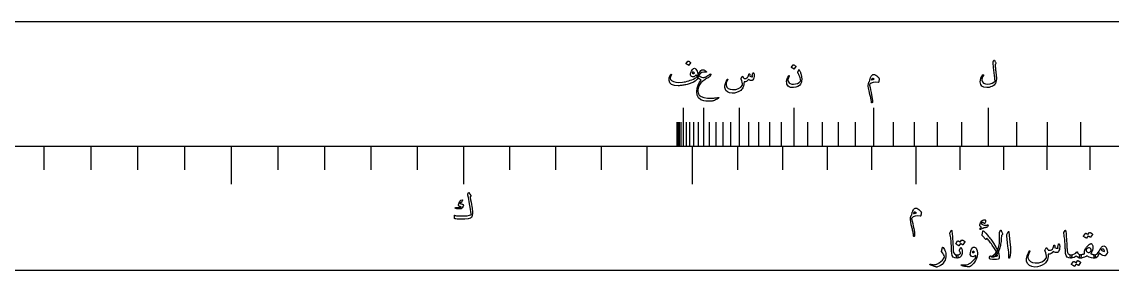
# Model space of a CAD drawing. Header units: millimetres. Extents: x -230 to 230, y -13 to 13.
# Drawn here: x 2.6 to 117, y -13 to 13 of the extents above; entities that cross this region are included whole.
import ezdxf

# ---------------------------------------------------------------- set-up
doc = ezdxf.new("R2010")
doc.units = ezdxf.units.MM
for name, color, linetype in [('CUT_OUTER', 1, 'Continuous'), ('ENGRAVE', 7, 'Continuous'), ('TEXT', 5, 'Continuous')]:
    doc.layers.add(name, color=color, linetype=linetype)

msp = doc.modelspace()

# ---------------------------------------------------------------- linework, layer by layer
at = {"layer": 'CUT_OUTER'}
msp.add_lwpolyline([(-230, -13), (230, -13), (230, 13), (-230, 13)], close=True, dxfattribs=at)
at = {"layer": 'ENGRAVE'}
for points in [[(72.0461, 0), (72.0461, 4)], [(74.1682, 0), (74.1682, 4)], [(77.9155, 0), (77.9155, 4)], [(83.6517, 0), (83.6517, 4)], [(92.0017, 0), (92.0017, 4)], [(104.0315, 0), (104.0315, 4)], [(71.3859, 0), (71.3859, 2.5)], [(71.4679, 0), (71.4679, 2.5)], [(71.605, 0), (71.605, 2.5)], [(71.7975, 0), (71.7975, 2.5)], [(72.3517, 0), (72.3517, 2.5)], [(72.7153, 0), (72.7153, 2.5)], [(73.1382, 0), (73.1382, 2.5)], [(73.6219, 0), (73.6219, 2.5)], [(74.7788, 0), (74.7788, 2.5)], [(75.4562, 0), (75.4562, 2.5)], [(76.2029, 0), (76.2029, 2.5)], [(77.0216, 0), (77.0216, 2.5)], [(78.8882, 0), (78.8882, 2.5)], [(79.9435, 0), (79.9435, 2.5)], [(81.0859, 0), (81.0859, 2.5)], [(82.3202, 0), (82.3202, 2.5)], [(85.0864, 0), (85.0864, 2.5)], [(86.631, 0), (86.631, 2.5)], [(88.2928, 0), (88.2928, 2.5)], [(90.08, 0), (90.08, 2.5)], [(94.0682, 0), (94.0682, 2.5)], [(96.2908, 0), (96.2908, 2.5)], [(98.6824, 0), (98.6824, 2.5)], [(101.2572, 0), (101.2572, 2.5)], [(107.0235, 0), (107.0235, 2.5)], [(110.2538, 0), (110.2538, 2.5)], [(113.746, 0), (113.746, 2.5)], [(-215, 0), (215, 0)], [(4.9202, 0), (4.9202, -2.5)], [(9.8389, 0), (9.8389, -2.5)], [(14.7546, 0), (14.7546, -2.5)], [(19.6658, 0), (19.6658, -2.5)], [(24.571, 0), (24.571, -4)], [(29.4687, 0), (29.4687, -2.5)], [(34.3574, 0), (34.3574, -2.5)], [(39.2357, 0), (39.2357, -2.5)], [(44.1021, 0), (44.1021, -2.5)], [(48.955, 0), (48.955, -4)], [(53.7929, 0), (53.7929, -2.5)], [(58.6145, 0), (58.6145, -2.5)], [(63.4183, 0), (63.4183, -2.5)], [(68.2027, 0), (68.2027, -2.5)], [(72.9664, 0), (72.9664, -4)], [(77.7078, 0), (77.7078, -2.5)], [(82.4255, 0), (82.4255, -2.5)], [(87.1182, 0), (87.1182, -2.5)], [(91.7843, 0), (91.7843, -2.5)], [(96.4224, 0), (96.4224, -4)], [(101.0312, 0), (101.0312, -2.5)], [(105.6092, 0), (105.6092, -2.5)], [(110.1551, 0), (110.1551, -2.5)], [(114.6673, 0), (114.6673, -2.5)]]:
    msp.add_lwpolyline(points, dxfattribs=at)
at = {"layer": 'TEXT'}
for points in [[(73.1266, 8.1284), (73.1973, 8.1335), (73.2676, 8.1062), (73.3375, 8.0466), (73.4069, 7.9545), (73.4688, 7.8348), (73.516, 7.6919), (73.5486, 7.526), (73.5666, 7.3371), (73.5686, 7.2686), (73.5639, 7.2049), (73.5526, 7.1461), (73.5346, 7.0923), (73.4712, 6.9847), (73.3767, 6.882), (73.2512, 6.7842), (73.0946, 6.6913), (73.0063, 6.6482), (72.915, 6.6075), (72.8209, 6.5692), (72.7238, 6.5334), (72.6237, 6.5), (72.5202, 6.4691), (72.4135, 6.4406), (72.3034, 6.4145), (72.1928, 6.3911), (72.0847, 6.3706), (71.979, 6.353), (71.8758, 6.3382), (71.7748, 6.3266), (71.6757, 6.3183), (71.5787, 6.3133), (71.4837, 6.3116), (71.0874, 6.3438), (70.7962, 6.4473), (70.6101, 6.6223), (70.5292, 6.8687), (70.5267, 6.9259), (70.53, 6.9911), (70.5391, 7.0643), (70.554, 7.1455), (70.5782, 7.2346), (70.6117, 7.3211), (70.6545, 7.405), (70.7066, 7.4861), (70.7143, 7.4954), (70.7234, 7.5021), (70.7339, 7.5061), (70.7456, 7.5074), (70.7569, 7.5059), (70.766, 7.5012), (70.7729, 7.4934), (70.7775, 7.4826), (70.7798, 7.4706), (70.7793, 7.4595), (70.7762, 7.4493), (70.7705, 7.44), (70.6746, 7.2515), (70.6427, 7.0905), (70.6746, 6.957), (70.7705, 6.851), (70.9818, 6.7405), (71.2468, 6.6753), (71.5655, 6.6554), (71.9379, 6.6806), (72.1012, 6.7042), (72.2648, 6.7356), (72.4285, 6.7751), (72.5925, 6.8226), (72.7566, 6.878), (72.9203, 6.9415), (73.0839, 7.0129), (73.2472, 7.0923), (73.3342, 7.1422), (73.3998, 7.196), (73.4442, 7.2539), (73.4672, 7.3158), (73.4548, 7.3584), (73.4353, 7.3974), (73.4087, 7.4329), (73.375, 7.4648), (73.371, 7.4664), (73.3661, 7.464), (73.3603, 7.4575), (73.3537, 7.4471), (73.3027, 7.365), (73.2455, 7.3034), (73.182, 7.2621), (73.1124, 7.2413), (72.9851, 7.2395), (72.8871, 7.2768), (72.8183, 7.3531), (72.7788, 7.4684), (72.7795, 7.5702), (72.8134, 7.6946), (72.8806, 7.8416), (72.9811, 8.0113), (73.0128, 8.0532), (73.0476, 8.0867), (73.0856, 8.1118), (73.1266, 8.1284)], [(72.4985, 8.8877), (72.503, 8.8922), (72.5092, 8.8948), (72.5171, 8.8957), (72.5269, 8.8948), (72.5959, 8.8669), (72.6609, 8.8327), (72.7218, 8.7924), (72.7788, 8.7458), (72.7844, 8.7387), (72.7868, 8.7316), (72.7862, 8.7245), (72.7824, 8.7174), (72.6156, 8.4477), (72.6094, 8.4413), (72.6014, 8.4398), (72.5917, 8.4431), (72.5801, 8.4513), (72.5701, 8.4584), (72.5544, 8.469), (72.5329, 8.4832), (72.5056, 8.501), (72.4721, 8.5223), (72.432, 8.5471), (72.3852, 8.5755), (72.3317, 8.6074), (72.3246, 8.6127), (72.3211, 8.6181), (72.3211, 8.6234), (72.3246, 8.6287)], [(83.5346, 8.5045), (83.539, 8.509), (83.5452, 8.5116), (83.5532, 8.5125), (83.563, 8.5116), (83.6319, 8.4837), (83.6969, 8.4495), (83.7579, 8.4092), (83.8149, 8.3626), (83.8204, 8.3555), (83.8229, 8.3484), (83.8222, 8.3413), (83.8184, 8.3342), (83.6517, 8.0645), (83.6455, 8.0581), (83.6375, 8.0565), (83.6277, 8.0599), (83.6162, 8.0681), (83.6062, 8.0752), (83.5905, 8.0858), (83.569, 8.1), (83.5417, 8.1177), (83.5082, 8.139), (83.468, 8.1639), (83.4213, 8.1923), (83.3678, 8.2242), (83.3607, 8.2295), (83.3572, 8.2348), (83.3572, 8.2402), (83.3607, 8.2455)], [(104.6046, 8.98), (104.6108, 8.9909), (104.6188, 8.9986), (104.6285, 9.0033), (104.6401, 9.0048), (104.6516, 9.0028), (104.6614, 8.9969), (104.6693, 8.9869), (104.6756, 8.9729), (104.7086, 8.8915), (104.7439, 8.8212), (104.7813, 8.762), (104.821, 8.7139), (104.8328, 8.6966), (104.8361, 8.6766), (104.831, 8.654), (104.8175, 8.6287), (104.8088, 8.6165), (104.8006, 8.6048), (104.7929, 8.5934), (104.7856, 8.5826), (104.7787, 8.5724), (104.7722, 8.5631), (104.7663, 8.5546), (104.7607, 8.5471), (104.7514, 8.5333), (104.7447, 8.5169), (104.7408, 8.4979), (104.7394, 8.4761), (104.7436, 8.4148), (104.7492, 8.3479), (104.7561, 8.2755), (104.7643, 8.1976), (104.7736, 8.1141), (104.7838, 8.025), (104.7949, 7.9305), (104.8068, 7.8303), (104.8203, 7.7304), (104.8321, 7.6365), (104.8424, 7.5486), (104.8512, 7.4666), (104.8586, 7.3904), (104.8649, 7.3198), (104.8702, 7.2547), (104.8743, 7.1952), (104.8789, 7.0189), (104.8645, 6.8519), (104.831, 6.6942), (104.7785, 6.5458), (104.7272, 6.4586), (104.6481, 6.3781), (104.5409, 6.3043), (104.4059, 6.2371), (104.2595, 6.1814), (104.122, 6.1422), (103.9934, 6.1193), (103.8736, 6.1129), (103.5738, 6.1542), (103.3591, 6.2673), (103.2296, 6.4522), (103.1852, 6.709), (103.2008, 6.9004), (103.2509, 7.0878), (103.3356, 7.2712), (103.4549, 7.4506), (103.464, 7.4611), (103.4735, 7.4675), (103.4835, 7.4699), (103.4939, 7.4684), (103.505, 7.4642), (103.5135, 7.4586), (103.5192, 7.4518), (103.5223, 7.4435), (103.5245, 7.4314), (103.5241, 7.4196), (103.521, 7.4083), (103.5152, 7.3974), (103.4338, 7.2389), (103.3777, 7.1038), (103.3469, 6.9922), (103.3414, 6.9042), (103.4006, 6.7146), (103.5285, 6.5822), (103.7253, 6.507), (103.9907, 6.489), (104.23, 6.515), (104.4334, 6.5751), (104.6008, 6.6693), (104.7323, 6.7977), (104.7296, 6.8597), (104.7248, 6.9321), (104.718, 7.015), (104.7093, 7.1082), (104.6983, 7.2121), (104.6849, 7.3269), (104.669, 7.4525), (104.6507, 7.589), (104.6334, 7.7299), (104.617, 7.8685), (104.6015, 8.0049), (104.5868, 8.139), (104.5733, 8.271), (104.5611, 8.4007), (104.5503, 8.5282), (104.5407, 8.6535), (104.5265, 8.7742), (104.5272, 8.7879), (104.5292, 8.8008), (104.5325, 8.8128), (104.5372, 8.8239)], [(73.1656, 7.6281), (73.1787, 7.644), (73.1825, 7.66), (73.1769, 7.676), (73.1621, 7.6919), (73.1017, 7.7305), (73.0485, 7.7398), (73.0024, 7.7199), (72.9634, 7.6706), (72.9583, 7.6556), (72.9571, 7.6423), (72.96, 7.6307), (72.9669, 7.621), (73.0166, 7.5895), (73.0663, 7.5802), (73.1159, 7.593), (73.1656, 7.6281)], [(73.9801, 7.9687), (74.0358, 7.9838), (74.0963, 7.9829), (74.1617, 7.966), (74.232, 7.9332), (74.2678, 7.9118), (74.3008, 7.8902), (74.3308, 7.8684), (74.358, 7.8463), (74.3823, 7.8242), (74.4037, 7.8024), (74.4222, 7.7808), (74.4378, 7.7594), (74.4483, 7.7385), (74.444, 7.7256), (74.4252, 7.7208), (74.3917, 7.7239), (74.1795, 7.7381), (73.9828, 7.6919), (73.8016, 7.5855), (73.6359, 7.4187), (73.6312, 7.4078), (73.6315, 7.3965), (73.6366, 7.3848), (73.6465, 7.3726), (73.7761, 7.2754), (73.9162, 7.2111), (74.067, 7.1796), (74.2285, 7.181), (74.2575, 7.1867), (74.295, 7.2005), (74.3409, 7.2222), (74.3953, 7.2519), (74.4942, 7.3123), (74.5815, 7.3655), (74.6574, 7.4116), (74.7217, 7.4506), (74.7745, 7.4826), (74.8157, 7.5074), (74.8455, 7.5252), (74.8636, 7.5358), (74.8896, 7.544), (74.9036, 7.5367), (74.9056, 7.5139), (74.8956, 7.4755), (74.8572, 7.3748), (74.8237, 7.2998), (74.7951, 7.2506), (74.7714, 7.2271), (74.6983, 7.1924), (74.621, 7.1521), (74.5395, 7.1063), (74.4538, 7.055), (74.3639, 6.9981), (74.2697, 6.9357), (74.1714, 6.8677), (74.0688, 6.7942), (73.863, 6.6117), (73.7069, 6.3977), (73.6004, 6.1522), (73.5436, 5.8752), (73.541, 5.7244), (73.5649, 5.5842), (73.6155, 5.4547), (73.6927, 5.3358), (73.8854, 5.1766), (74.169, 5.0679), (74.5436, 5.0098), (75.0091, 5.0023), (75.0811, 5.0067), (75.1586, 5.0129), (75.2417, 5.0209), (75.3303, 5.0306), (75.4242, 5.0424), (75.5232, 5.0564), (75.6273, 5.0726), (75.7365, 5.091), (75.7554, 5.093), (75.7694, 5.0919), (75.7785, 5.0876), (75.7827, 5.0803), (75.7652, 5.0444), (75.6948, 4.9898), (75.5718, 4.9167), (75.3959, 4.8248), (75.289, 4.7745), (75.1954, 4.737), (75.1151, 4.7124), (75.0482, 4.7006), (74.7989, 4.682), (74.5727, 4.6794), (74.3695, 4.6927), (74.1894, 4.7219), (73.8497, 4.8486), (73.6111, 5.051), (73.4736, 5.3294), (73.4372, 5.6835), (73.4776, 6.0555), (73.5703, 6.3835), (73.7153, 6.6676), (73.9127, 6.9077), (73.7845, 6.965), (73.6803, 7.0231), (73.6, 7.0821), (73.5436, 7.1419), (73.5283, 7.1661), (73.5179, 7.1925), (73.5124, 7.2211), (73.5117, 7.2519), (73.5239, 7.3349), (73.5428, 7.4134), (73.5683, 7.4875), (73.6004, 7.5571), (73.6854, 7.6973), (73.7769, 7.8126), (73.8752, 7.9031), (73.9801, 7.9687)], [(79.3242, 7.6281), (79.3304, 7.6436), (79.3384, 7.6547), (79.3482, 7.6613), (79.3597, 7.6635), (79.3745, 7.6618), (79.3872, 7.6565), (79.3976, 7.6476), (79.4058, 7.6352), (79.426, 7.5908), (79.4404, 7.5358), (79.4491, 7.4702), (79.4519, 7.3939), (79.4442, 7.2692), (79.4209, 7.1508), (79.3821, 7.0386), (79.3277, 6.9326), (79.3091, 6.9071), (79.2887, 6.8873), (79.2665, 6.8734), (79.2426, 6.8652), (79.1559, 6.8596), (79.0625, 6.8749), (78.9625, 6.9111), (78.8558, 6.9681), (78.766, 6.845), (78.6598, 6.7631), (78.5371, 6.7226), (78.3981, 6.7232), (78.3935, 6.6484), (78.387, 6.5764), (78.3784, 6.5073), (78.3679, 6.4411), (78.3554, 6.3774), (78.3409, 6.3156), (78.3243, 6.2558), (78.3058, 6.1981), (78.2628, 6.0938), (78.2047, 5.9976), (78.1315, 5.9093), (78.0432, 5.829), (77.8368, 5.6915), (77.6183, 5.5948), (77.3879, 5.539), (77.1455, 5.5239), (76.8725, 5.5609), (76.6567, 5.6578), (76.4981, 5.8146), (76.3968, 6.0313), (76.383, 6.1094), (76.3808, 6.2016), (76.3901, 6.3081), (76.411, 6.4287), (76.4445, 6.5609), (76.4917, 6.6984), (76.5527, 6.8412), (76.6274, 6.9894), (76.6334, 6.9987), (76.6407, 7.0053), (76.6494, 7.0093), (76.6594, 7.0106), (76.6693, 7.0098), (76.678, 7.0071), (76.6853, 7.0027), (76.6913, 6.9965), (76.6953, 6.9874), (76.6966, 6.9778), (76.6953, 6.9678), (76.6913, 6.9574), (76.5964, 6.7603), (76.5352, 6.5981), (76.5077, 6.4711), (76.5139, 6.379), (76.6035, 6.1761), (76.7445, 6.0286), (76.937, 5.9366), (77.181, 5.9), (77.5221, 5.9217), (77.8108, 6.0082), (78.0472, 6.1595), (78.2313, 6.3755), (78.2306, 6.5179), (78.2073, 6.6682), (78.1614, 6.8266), (78.0929, 6.9929), (78.0843, 7.0098), (78.0796, 7.0248), (78.0789, 7.0381), (78.0823, 7.0497), (78.1013, 7.0893), (78.1195, 7.1264), (78.1368, 7.1611), (78.1532, 7.1934), (78.1688, 7.2228), (78.1834, 7.2488), (78.1971, 7.2716), (78.21, 7.291), (78.2173, 7.2992), (78.2251, 7.3025), (78.2333, 7.3009), (78.2419, 7.2945), (78.2464, 7.2896), (78.2526, 7.2821), (78.2606, 7.2719), (78.2703, 7.259), (78.2814, 7.2435), (78.2934, 7.2253), (78.3063, 7.2045), (78.32, 7.181), (78.348, 7.1357), (78.3715, 7.1029), (78.3905, 7.0825), (78.4052, 7.0745), (78.4974, 7.0668), (78.5897, 7.0825), (78.6819, 7.1218), (78.7742, 7.1845), (78.8077, 7.2262), (78.8407, 7.2945), (78.8733, 7.3894), (78.9055, 7.511), (78.9086, 7.5225), (78.9144, 7.5323), (78.9228, 7.5402), (78.9339, 7.5465), (78.9443, 7.5504), (78.9543, 7.5518), (78.9638, 7.5504), (78.9729, 7.5465), (78.9864, 7.5243), (78.9915, 7.4826), (78.9882, 7.4214), (78.9765, 7.3406), (79.0481, 7.2967), (79.1246, 7.2679), (79.206, 7.2542), (79.2923, 7.2555), (79.2912, 7.2814), (79.2878, 7.3025), (79.2823, 7.3187), (79.2745, 7.33), (79.2657, 7.3406), (79.2603, 7.3513), (79.2586, 7.3619), (79.2603, 7.3726)], [(84.191, 7.9723), (84.2207, 7.9124), (84.2496, 7.8498), (84.2775, 7.7846), (84.3046, 7.7168), (84.3303, 7.6458), (84.3543, 7.5713), (84.3764, 7.4932), (84.3968, 7.4116), (84.4144, 7.3303), (84.4279, 7.2497), (84.4374, 7.1698), (84.443, 7.0905), (84.4445, 7.0116), (84.4421, 6.933), (84.4356, 6.8546), (84.4252, 6.7765), (84.4079, 6.6944), (84.3844, 6.6185), (84.3547, 6.5489), (84.3188, 6.4855), (84.1966, 6.3411), (84.0358, 6.2309), (83.8364, 6.1548), (83.5984, 6.1129), (83.4264, 6.1087), (83.2755, 6.1315), (83.146, 6.1814), (83.0378, 6.2584), (82.9564, 6.3573), (82.9003, 6.4731), (82.8695, 6.6057), (82.8639, 6.7552), (82.8841, 6.9135), (82.9269, 7.0656), (82.9923, 7.2116), (83.0804, 7.3513), (83.0944, 7.3673), (83.1079, 7.3761), (83.121, 7.3779), (83.1336, 7.3726), (83.1454, 7.3615), (83.1487, 7.346), (83.1436, 7.326), (83.1301, 7.3016), (83.0422, 7.1257), (82.9988, 6.9672), (82.9997, 6.8259), (83.0449, 6.7019), (83.1276, 6.6026), (83.2445, 6.5316), (83.3955, 6.489), (83.5807, 6.4748), (83.8045, 6.4968), (84.0039, 6.5556), (84.1788, 6.6511), (84.3294, 6.7835), (84.3325, 6.7882), (84.3347, 6.7951), (84.3361, 6.8042), (84.3365, 6.8155), (84.3314, 6.9044), (84.3126, 7.008), (84.28, 7.1262), (84.2336, 7.259), (84.2074, 7.3259), (84.1822, 7.3881), (84.1578, 7.4457), (84.1343, 7.4985), (84.1114, 7.5466), (84.089, 7.5895), (84.0671, 7.6273), (84.0455, 7.66), (84.0353, 7.6771), (84.0296, 7.6928), (84.0282, 7.7072), (84.0314, 7.7203), (84.1378, 7.9829), (84.1478, 7.9982), (84.16, 8.0015), (84.1744, 7.9929), (84.191, 7.9723)], [(91.5688, 6.7871), (91.5785, 6.8438), (91.5897, 6.9002), (91.6024, 6.9564), (91.6167, 7.0124), (91.633, 7.0678), (91.6518, 7.122), (91.6729, 7.1751), (91.6966, 7.2271), (91.7489, 7.3214), (91.803, 7.3948), (91.8589, 7.4473), (91.9166, 7.479), (92.0044, 7.4943), (92.1011, 7.4764), (92.2066, 7.4251), (92.3211, 7.3406), (92.3526, 7.3136), (92.3832, 7.2856), (92.4129, 7.2568), (92.4417, 7.2271), (92.4699, 7.1965), (92.4976, 7.165), (92.5249, 7.1326), (92.5517, 7.0994), (92.5655, 7.0801), (92.5748, 7.0612), (92.5797, 7.0428), (92.5801, 7.0248), (92.5681, 6.9524), (92.557, 6.8878), (92.5468, 6.8309), (92.5375, 6.7818), (92.5293, 6.7411), (92.5224, 6.7095), (92.5169, 6.687), (92.5127, 6.6735), (92.5023, 6.6571), (92.4887, 6.6469), (92.4721, 6.6429), (92.4524, 6.6452), (92.1776, 6.6837), (91.9387, 6.6611), (91.7358, 6.5773), (91.5688, 6.4323), (91.5571, 6.4145), (91.5502, 6.3968), (91.5482, 6.379), (91.5511, 6.3613), (91.6136, 6.1222), (91.6735, 5.8734), (91.7307, 5.6148), (91.7853, 5.3465), (91.8469, 4.9854), (91.8722, 4.7255), (91.8611, 4.5667), (91.8137, 4.509), (91.7944, 4.5135), (91.7791, 4.5303), (91.7677, 4.5596), (91.7604, 4.6013), (91.7518, 4.6882), (91.74, 4.7787), (91.7252, 4.8727), (91.7072, 4.9703), (91.6866, 5.0712), (91.6637, 5.1752), (91.6387, 5.2824), (91.6114, 5.3926), (91.5202, 5.7623), (91.4597, 6.0552), (91.4298, 6.2715), (91.4304, 6.411), (91.4405, 6.4758), (91.453, 6.5356), (91.468, 6.5903), (91.4854, 6.6398), (91.5046, 6.6843), (91.5249, 6.7237), (91.5463, 6.7579), (91.5688, 6.7871)], [(91.7533, 6.9184), (91.7862, 6.932), (91.8207, 6.9446), (91.8571, 6.956), (91.8953, 6.9663), (91.935, 6.9755), (91.976, 6.9836), (92.0184, 6.9906), (92.062, 6.9965), (92.0006, 7.0432), (91.9476, 7.0736), (91.903, 7.0876), (91.8669, 7.0852), (91.8239, 7.0641), (91.7906, 7.0293), (91.7671, 6.9807), (91.7533, 6.9184)], [(49.5351, -4.8852), (49.5551, -4.9232), (49.5759, -4.9592), (49.5977, -4.9933), (49.6203, -5.0253), (49.644, -5.0554), (49.6691, -5.0834), (49.6955, -5.1095), (49.7232, -5.1335), (49.7338, -5.1471), (49.7374, -5.1628), (49.7338, -5.1808), (49.7232, -5.201), (49.6593, -5.3074), (49.6531, -5.319), (49.6487, -5.3287), (49.646, -5.3367), (49.6451, -5.3429), (49.7034, -5.6307), (49.7542, -5.8907), (49.7975, -6.123), (49.8332, -6.3276), (49.8611, -6.5042), (49.8811, -6.6527), (49.8931, -6.773), (49.8971, -6.8652), (49.8971, -7.039), (49.8939, -7.0941), (49.8882, -7.1495), (49.8798, -7.205), (49.8687, -7.2608), (49.8547, -7.3168), (49.8376, -7.373), (49.8174, -7.4295), (49.7941, -7.4861), (49.6873, -7.5702), (49.4517, -7.6272), (49.0876, -7.6571), (48.5948, -7.66), (48.4409, -7.6547), (48.2985, -7.6458), (48.1677, -7.6334), (48.0483, -7.6174), (48.0375, -7.6128), (48.0297, -7.6059), (48.0251, -7.5968), (48.0235, -7.5855), (48.0203, -7.5311), (48.0177, -7.4817), (48.0159, -7.4371), (48.0146, -7.3974), (48.0141, -7.3622), (48.0142, -7.3309), (48.015, -7.3036), (48.0164, -7.2803), (48.018, -7.2672), (48.0226, -7.2599), (48.0304, -7.2584), (48.0412, -7.2626), (48.1242, -7.2876), (48.2311, -7.306), (48.3619, -7.3178), (48.5167, -7.3229), (48.9791, -7.3227), (49.3408, -7.3007), (49.6019, -7.257), (49.7622, -7.1916), (49.762, -7.0836), (49.74, -6.8873), (49.6963, -6.6028), (49.6309, -6.23), (49.5624, -5.8568), (49.5094, -5.5744), (49.4719, -5.383), (49.45, -5.2826), (49.4431, -5.2551), (49.4366, -5.2294), (49.4307, -5.2054), (49.4251, -5.1832), (49.42, -5.163), (49.4154, -5.1451), (49.4111, -5.1293), (49.4074, -5.1158), (49.4012, -5.0863), (49.4003, -5.0581), (49.4047, -5.0313), (49.4145, -5.0058), (49.4819, -4.871), (49.4874, -4.8619), (49.4934, -4.8559), (49.4999, -4.853), (49.5067, -4.8532), (49.5152, -4.8579), (49.5227, -4.8648), (49.5294, -4.8739), (49.5351, -4.8852)], [(48.8219, -5.6232), (48.8285, -5.6241), (48.8343, -5.6268), (48.8392, -5.6312), (48.8432, -5.6374), (48.8445, -5.643), (48.845, -5.649), (48.8445, -5.6554), (48.8432, -5.6623), (48.7687, -5.8503), (48.7596, -5.8694), (48.75, -5.884), (48.7401, -5.8942), (48.7296, -5.9), (48.6851, -5.9126), (48.6471, -5.9293), (48.6159, -5.9499), (48.5912, -5.9745), (48.5864, -5.9874), (48.593, -6.0011), (48.6112, -6.0158), (48.6409, -6.0313), (48.6608, -6.0382), (48.6813, -6.0446), (48.7025, -6.0506), (48.7243, -6.0561), (48.747, -6.0612), (48.7709, -6.0659), (48.7958, -6.0701), (48.8219, -6.0739), (48.9119, -6.1114), (48.9408, -6.1883), (48.9084, -6.3047), (48.8148, -6.4606), (48.7762, -6.507), (48.7385, -6.5431), (48.7017, -6.5691), (48.6658, -6.5848), (48.6263, -6.593), (48.5717, -6.5964), (48.5021, -6.5948), (48.4174, -6.5884), (48.3741, -6.5842), (48.3331, -6.5786), (48.2943, -6.5718), (48.2577, -6.5635), (48.2233, -6.5547), (48.1912, -6.5458), (48.1612, -6.5369), (48.1335, -6.5281), (48.1164, -6.5185), (48.1042, -6.5077), (48.0969, -6.4955), (48.0945, -6.4819), (48.0967, -6.468), (48.1033, -6.458), (48.1144, -6.452), (48.13, -6.45), (48.1794, -6.4467), (48.2355, -6.4438), (48.2983, -6.4414), (48.3677, -6.4394), (48.4972, -6.4356), (48.5983, -6.4278), (48.6711, -6.4161), (48.7154, -6.4003), (48.7212, -6.3961), (48.7243, -6.3906), (48.7248, -6.3837), (48.7225, -6.3755), (48.7194, -6.3704), (48.7137, -6.3657), (48.7052, -6.3615), (48.6941, -6.3577), (48.5912, -6.3329), (48.5482, -6.3205), (48.5114, -6.3045), (48.4808, -6.285), (48.4564, -6.2619), (48.4358, -6.2349), (48.4236, -6.2069), (48.4198, -6.1781), (48.4245, -6.1484), (48.4892, -5.9479), (48.5771, -5.7935), (48.6879, -5.6853), (48.8219, -5.6232)], [(95.9895, -7.2129), (95.9992, -7.1562), (96.0104, -7.0998), (96.0231, -7.0436), (96.0374, -6.9876), (96.0537, -6.9322), (96.0725, -6.878), (96.0937, -6.8249), (96.1173, -6.7729), (96.1696, -6.6786), (96.2237, -6.6052), (96.2796, -6.5527), (96.3373, -6.521), (96.4251, -6.5057), (96.5218, -6.5236), (96.6274, -6.5749), (96.7418, -6.6594), (96.7733, -6.6864), (96.8039, -6.7144), (96.8336, -6.7432), (96.8624, -6.7729), (96.8906, -6.8035), (96.9183, -6.835), (96.9456, -6.8674), (96.9724, -6.9006), (96.9862, -6.9199), (96.9955, -6.9388), (97.0004, -6.9572), (97.0008, -6.9752), (96.9889, -7.0476), (96.9778, -7.1122), (96.9676, -7.1691), (96.9582, -7.2182), (96.95, -7.2589), (96.9432, -7.2905), (96.9376, -7.313), (96.9334, -7.3265), (96.923, -7.3429), (96.9095, -7.3531), (96.8928, -7.3571), (96.8731, -7.3548), (96.5983, -7.3163), (96.3595, -7.3389), (96.1565, -7.4227), (95.9895, -7.5677), (95.9778, -7.5855), (95.9709, -7.6032), (95.9689, -7.621), (95.9718, -7.6387), (96.0343, -7.8778), (96.0942, -8.1266), (96.1514, -8.3852), (96.206, -8.6535), (96.2676, -9.0146), (96.2929, -9.2745), (96.2818, -9.4333), (96.2344, -9.491), (96.2151, -9.4865), (96.1998, -9.4697), (96.1885, -9.4404), (96.1811, -9.3987), (96.1725, -9.3118), (96.1607, -9.2213), (96.1459, -9.1273), (96.1279, -9.0297), (96.1073, -8.9288), (96.0845, -8.8248), (96.0594, -8.7176), (96.0321, -8.6074), (95.941, -8.2377), (95.8804, -7.9448), (95.8505, -7.7285), (95.8511, -7.589), (95.8612, -7.5242), (95.8738, -7.4644), (95.8887, -7.4097), (95.9061, -7.3602), (95.9253, -7.3157), (95.9456, -7.2763), (95.967, -7.2421), (95.9895, -7.2129)], [(96.1741, -7.0816), (96.2069, -7.068), (96.2415, -7.0554), (96.2778, -7.044), (96.316, -7.0337), (96.3557, -7.0245), (96.3967, -7.0164), (96.4391, -7.0094), (96.4828, -7.0035), (96.4213, -6.9568), (96.3683, -6.9264), (96.3238, -6.9124), (96.2876, -6.9148), (96.2446, -6.9359), (96.2113, -6.9707), (96.1878, -7.0193), (96.1741, -7.0816)], [(103.877, -8.5161), (103.8245, -8.526), (103.7757, -8.5353), (103.7307, -8.5441), (103.6895, -8.5524), (103.6523, -8.5605), (103.6195, -8.5685), (103.5909, -8.5766), (103.5665, -8.5847), (103.5418, -8.5939), (103.5121, -8.6053), (103.4773, -8.6191), (103.4375, -8.6351), (103.3926, -8.6536), (103.3427, -8.6749), (103.2878, -8.699), (103.2278, -8.7258), (103.2034, -8.7339), (103.1825, -8.7339), (103.1651, -8.7258), (103.1512, -8.7097), (103.1429, -8.6701), (103.1663, -8.624), (103.2215, -8.5713), (103.3085, -8.5121), (103.2419, -8.4743), (103.1915, -8.4335), (103.1573, -8.3896), (103.1391, -8.3427), (103.1356, -8.2543), (103.1573, -8.1583), (103.2041, -8.0547), (103.2762, -7.9435), (103.3621, -7.844), (103.4506, -7.7752), (103.5416, -7.7371), (103.6351, -7.7298), (103.6872, -7.7429), (103.7228, -7.7702), (103.7417, -7.8115), (103.744, -7.8669), (103.7349, -7.9269), (103.7198, -7.9819), (103.6986, -8.0318), (103.6714, -8.0766), (103.6442, -8.1081), (103.619, -8.122), (103.5958, -8.1182), (103.5746, -8.0968), (103.5504, -8.0648), (103.5222, -8.0413), (103.4899, -8.0265), (103.4536, -8.0202), (103.4156, -8.0202), (103.3821, -8.0282), (103.3531, -8.0444), (103.3286, -8.0685), (103.3107, -8.0978), (103.3054, -8.125), (103.3128, -8.1502), (103.3327, -8.1734), (103.4073, -8.2286), (103.498, -8.2692), (103.6048, -8.2951), (103.7278, -8.3065), (103.7385, -8.3061), (103.7505, -8.3049), (103.7637, -8.303), (103.7782, -8.3004), (103.794, -8.2973), (103.811, -8.2939), (103.8293, -8.2902), (103.8488, -8.2863), (103.87, -8.2824), (103.8891, -8.2787), (103.9062, -8.2753), (103.9214, -8.2722), (103.9347, -8.2695), (103.9466, -8.2676), (103.9569, -8.2665), (103.9657, -8.2661), (103.9824, -8.2679), (103.996, -8.2732), (104.0066, -8.282), (104.0141, -8.2944), (104.0189, -8.3062), (104.0212, -8.3175), (104.0209, -8.3284), (104.0181, -8.3387), (103.9791, -8.4118), (103.9425, -8.4657), (103.9085, -8.5005), (103.877, -8.5161)], [(100.1431, -8.8468), (100.151, -8.8347), (100.1583, -8.8266), (100.1651, -8.8226), (100.1714, -8.8226), (100.1809, -8.8279), (100.1895, -8.8438), (100.1971, -8.8702), (100.2036, -8.9073), (100.2369, -9.2084), (100.2641, -9.4869), (100.2853, -9.7427), (100.3004, -9.9758), (100.3101, -10.1752), (100.3191, -10.3538), (100.3272, -10.5118), (100.3347, -10.6492), (100.3411, -10.7659), (100.3463, -10.8619), (100.3502, -10.9372), (100.3528, -10.9919), (100.3886, -11.1557), (100.4677, -11.2762), (100.5902, -11.3533), (100.756, -11.3871), (100.8022, -11.3992), (100.8317, -11.4274), (100.8445, -11.4718), (100.8407, -11.5323), (100.8218, -11.6275), (100.8014, -11.6956), (100.7795, -11.7364), (100.756, -11.75), (100.5227, -11.7193), (100.3508, -11.627), (100.2404, -11.4733), (100.1915, -11.2581), (100.1838, -11.1551), (100.1769, -11.0519), (100.1707, -10.9485), (100.1653, -10.8448), (100.1604, -10.7408), (100.1557, -10.6366), (100.1513, -10.5321), (100.1472, -10.4274), (100.1396, -10.2277), (100.129, -10.0479), (100.1154, -9.888), (100.0988, -9.748), (100.0791, -9.6135), (100.0565, -9.4703), (100.0307, -9.3182), (100.002, -9.1573), (99.9982, -9.1283), (99.999, -9.1018), (100.0043, -9.0779), (100.0141, -9.0565)], [(104.2601, -11.5081), (104.3987, -11.5203), (104.5242, -11.5287), (104.6366, -11.5334), (104.7359, -11.5343), (104.8223, -11.5316), (104.8962, -11.5257), (104.9574, -11.5165), (105.006, -11.504), (104.9554, -11.2868), (104.8438, -11.0262), (104.6711, -10.7223), (104.4375, -10.375), (104.3458, -10.2474), (104.2601, -10.1305), (104.1804, -10.0246), (104.1069, -9.9294), (104.0393, -9.8454), (103.9778, -9.7727), (103.9224, -9.7113), (103.873, -9.6613), (103.8125, -9.7661), (103.7868, -9.7787), (103.7621, -9.7802), (103.7384, -9.7707), (103.7157, -9.75), (103.4375, -9.4516), (103.4118, -9.4161), (103.3952, -9.378), (103.3876, -9.3374), (103.3891, -9.2944), (103.4456, -8.9435), (103.4509, -8.9189), (103.4587, -8.9012), (103.469, -8.8906), (103.4819, -8.8871), (103.5418, -8.9131), (103.6371, -8.995), (103.7676, -9.1328), (103.9335, -9.3266), (104.0246, -9.4369), (104.1124, -9.5459), (104.197, -9.6536), (104.2782, -9.7601), (104.3562, -9.8653), (104.4309, -9.9693), (104.5024, -10.072), (104.5706, -10.1734), (104.8233, -10.588), (105.0091, -10.9607), (105.1278, -11.2916), (105.1794, -11.5806), (105.1767, -11.6817), (105.1562, -11.7591), (105.1182, -11.8128), (105.0625, -11.8427), (104.8705, -11.8805), (104.6694, -11.8972), (104.4592, -11.8926), (104.2399, -11.8669), (104.2198, -11.8637), (104.2036, -11.8579), (104.1915, -11.8495), (104.1835, -11.8387), (104.1575, -11.7553), (104.1522, -11.6784), (104.1676, -11.6081), (104.2036, -11.5444), (104.2193, -11.5255), (104.2339, -11.5131), (104.2475, -11.5073), (104.2601, -11.5081)], [(104.7359, -11.5323), (104.6726, -11.5854), (104.6038, -11.624), (104.5295, -11.6479), (104.4496, -11.6573), (104.4037, -11.6547), (104.371, -11.6472), (104.3513, -11.6346), (104.3448, -11.6169), (104.3508, -11.5943), (104.369, -11.5706), (104.3992, -11.5459), (104.4415, -11.5202), (104.7329, -11.3012), (104.9536, -11.0071), (105.1038, -10.6379), (105.1835, -10.1935), (105.2024, -9.9458), (105.2107, -9.6986), (105.2084, -9.4519), (105.1956, -9.2056), (105.1918, -9.1343), (105.1925, -9.0776), (105.1978, -9.0355), (105.2077, -9.0081), (105.2286, -8.9718), (105.247, -8.9395), (105.2629, -8.9113), (105.2762, -8.8871), (105.2873, -8.8669), (105.2964, -8.8508), (105.3034, -8.8387), (105.3085, -8.8306), (105.3185, -8.8203), (105.3286, -8.8135), (105.3387, -8.8102), (105.3488, -8.8105), (105.3614, -8.8153), (105.371, -8.8216), (105.3775, -8.8294), (105.381, -8.8387), (105.4113, -8.9453), (105.4415, -9.0312), (105.4718, -9.0965), (105.502, -9.1411), (105.5249, -9.1729), (105.5333, -9.2036), (105.527, -9.2334), (105.506, -9.2621), (105.3931, -9.379), (105.395, -9.4941), (105.3926, -9.6134), (105.386, -9.737), (105.375, -9.8649), (105.36, -9.9974), (105.3412, -10.1346), (105.3187, -10.2766), (105.2923, -10.4234), (105.2077, -10.7543), (105.0867, -11.0494), (104.9294, -11.3087), (104.7359, -11.5323)], [(106.0827, -9.0484), (106.1212, -8.9738), (106.1522, -8.9476), (106.1757, -8.9698), (106.1915, -9.0403), (106.2843, -10.0282), (106.3395, -10.6346), (106.3518, -11.119), (106.3213, -11.4814), (106.248, -11.7218), (106.2346, -11.7414), (106.2228, -11.752), (106.2124, -11.7535), (106.2036, -11.746), (106.1966, -11.7341), (106.1915, -11.7188), (106.1885, -11.6998), (106.1875, -11.6774), (106.1875, -11.5028), (106.1794, -11.3175), (106.1633, -11.1217), (106.1391, -10.9153), (106.1338, -10.8614), (106.1179, -10.7157), (106.0915, -10.4783), (106.0544, -10.1492), (105.9657, -9.4194), (105.9637, -9.3805), (105.9657, -9.3448), (105.9718, -9.312), (105.9819, -9.2823)], [(112.0867, -8.8468), (112.0945, -8.8347), (112.1018, -8.8266), (112.1086, -8.8226), (112.1149, -8.8226), (112.1245, -8.8279), (112.1331, -8.8438), (112.1406, -8.8702), (112.1472, -8.9073), (112.1804, -9.2084), (112.2077, -9.4869), (112.2288, -9.7427), (112.244, -9.9758), (112.2537, -10.1752), (112.2626, -10.3538), (112.2708, -10.5118), (112.2782, -10.6492), (112.2847, -10.7659), (112.2898, -10.8619), (112.2937, -10.9372), (112.2964, -10.9919), (112.3322, -11.1557), (112.4113, -11.2762), (112.5338, -11.3533), (112.6996, -11.3871), (112.7457, -11.3992), (112.7752, -11.4274), (112.7881, -11.4718), (112.7843, -11.5323), (112.7654, -11.6275), (112.745, -11.6956), (112.723, -11.7364), (112.6996, -11.75), (112.4662, -11.7193), (112.2944, -11.627), (112.184, -11.4733), (112.1351, -11.2581), (112.1274, -11.1551), (112.1205, -11.0519), (112.1143, -10.9485), (112.1089, -10.8448), (112.104, -10.7408), (112.0993, -10.6366), (112.0949, -10.5321), (112.0907, -10.4274), (112.0832, -10.2277), (112.0726, -10.0479), (112.059, -9.888), (112.0423, -9.748), (112.0227, -9.6135), (112, -9.4703), (111.9743, -9.3182), (111.9456, -9.1573), (111.9418, -9.1283), (111.9425, -9.1018), (111.9478, -9.0779), (111.9577, -9.0565)], [(114.631, -9.0605), (114.6361, -9.0554), (114.6431, -9.0524), (114.6522, -9.0514), (114.6633, -9.0524), (114.703, -9.0673), (114.7414, -9.0837), (114.7786, -9.1016), (114.8145, -9.121), (114.8494, -9.1421), (114.8836, -9.1653), (114.917, -9.1905), (114.9496, -9.2177), (114.9559, -9.2261), (114.9587, -9.2349), (114.9579, -9.2442), (114.9536, -9.254), (114.7601, -9.5605), (114.7548, -9.5645), (114.747, -9.5645), (114.7366, -9.5605), (114.7238, -9.5524), (114.715, -9.545), (114.7006, -9.5348), (114.6807, -9.5218), (114.6552, -9.506), (114.624, -9.4873), (114.5867, -9.4652), (114.5433, -9.4399), (114.494, -9.4113), (114.3407, -9.6492), (114.3337, -9.6565), (114.3246, -9.6583), (114.3135, -9.6545), (114.3004, -9.6452), (114.2891, -9.6371), (114.2712, -9.625), (114.2467, -9.6089), (114.2157, -9.5887), (114.1777, -9.5645), (114.1321, -9.5363), (114.0789, -9.504), (114.0181, -9.4677), (114.0118, -9.4617), (114.0091, -9.4556), (114.0098, -9.4496), (114.0141, -9.4435), (114.2117, -9.1492), (114.2167, -9.1442), (114.2238, -9.1411), (114.2329, -9.1401), (114.244, -9.1411), (114.2777, -9.1521), (114.3105, -9.1648), (114.3422, -9.1793), (114.373, -9.1956), (114.4027, -9.2133), (114.4315, -9.2324), (114.4592, -9.2526), (114.4859, -9.2742)], [(101.2278, -9.8508), (101.2329, -9.8458), (101.2399, -9.8427), (101.249, -9.8417), (101.2601, -9.8427), (101.2998, -9.8576), (101.3382, -9.874), (101.3754, -9.8919), (101.4113, -9.9113), (101.4462, -9.9325), (101.4803, -9.9556), (101.5137, -9.9808), (101.5464, -10.0081), (101.5527, -10.0164), (101.5554, -10.0252), (101.5547, -10.0345), (101.5504, -10.0444), (101.3569, -10.3508), (101.3516, -10.3548), (101.3438, -10.3548), (101.3334, -10.3508), (101.3206, -10.3427), (101.3117, -10.3353), (101.2974, -10.3251), (101.2775, -10.3121), (101.252, -10.2964), (101.2208, -10.2776), (101.1835, -10.2555), (101.1401, -10.2302), (101.0907, -10.2016), (100.9375, -10.4395), (100.9304, -10.4468), (100.9214, -10.4486), (100.9103, -10.4448), (100.8972, -10.4355), (100.8858, -10.4274), (100.8679, -10.4153), (100.8435, -10.3992), (100.8125, -10.379), (100.7744, -10.3548), (100.7288, -10.3266), (100.6757, -10.2944), (100.6149, -10.2581), (100.6086, -10.252), (100.6058, -10.246), (100.6066, -10.2399), (100.6109, -10.2339), (100.8085, -9.9395), (100.8135, -9.9345), (100.8206, -9.9315), (100.8296, -9.9304), (100.8407, -9.9315), (100.8745, -9.9424), (100.9073, -9.9551), (100.939, -9.9696), (100.9698, -9.9859), (100.9995, -10.0037), (101.0282, -10.0227), (101.0559, -10.043), (101.0827, -10.0645)], [(111.377, -10.2863), (111.3841, -10.2686), (111.3931, -10.256), (111.4042, -10.2485), (111.4173, -10.246), (111.4342, -10.248), (111.4486, -10.254), (111.4604, -10.2641), (111.4698, -10.2782), (111.4927, -10.3286), (111.5091, -10.3911), (111.5189, -10.4657), (111.5222, -10.5524), (111.5134, -10.6941), (111.4869, -10.8286), (111.4428, -10.9561), (111.381, -11.0766), (111.3599, -11.1056), (111.3367, -11.128), (111.3115, -11.1439), (111.2843, -11.1532), (111.1857, -11.1595), (111.0796, -11.1421), (110.966, -11.1011), (110.8448, -11.0363), (110.7427, -11.1762), (110.622, -11.2692), (110.4826, -11.3153), (110.3246, -11.3145), (110.3194, -11.3996), (110.312, -11.4814), (110.3023, -11.5599), (110.2903, -11.6351), (110.2761, -11.7075), (110.2596, -11.7777), (110.2408, -11.8456), (110.2198, -11.9113), (110.1709, -12.0297), (110.1048, -12.1391), (110.0217, -12.2394), (109.9214, -12.3306), (109.6867, -12.4869), (109.4385, -12.5968), (109.1767, -12.6603), (108.9012, -12.6774), (108.591, -12.6353), (108.3458, -12.5252), (108.1656, -12.347), (108.0504, -12.1008), (108.0348, -12.0121), (108.0323, -11.9073), (108.0428, -11.7863), (108.0665, -11.6492), (108.1046, -11.499), (108.1583, -11.3427), (108.2276, -11.1804), (108.3125, -11.0121), (108.3193, -11.0015), (108.3276, -10.994), (108.3374, -10.9894), (108.3488, -10.9879), (108.3601, -10.9889), (108.37, -10.9919), (108.3783, -10.997), (108.3851, -11.004), (108.3896, -11.0144), (108.3911, -11.0252), (108.3896, -11.0365), (108.3851, -11.0484), (108.2772, -11.2724), (108.2077, -11.4567), (108.1764, -11.6011), (108.1835, -11.7056), (108.2853, -11.9362), (108.4456, -12.1038), (108.6643, -12.2084), (108.9415, -12.25), (109.3291, -12.2253), (109.6573, -12.127), (109.9259, -11.9551), (110.1351, -11.7097), (110.1343, -11.5479), (110.1079, -11.377), (110.0557, -11.1971), (109.9778, -11.0081), (109.968, -10.9889), (109.9627, -10.9718), (109.9619, -10.9567), (109.9657, -10.9435), (109.9874, -10.8986), (110.0081, -10.8564), (110.0277, -10.8169), (110.0464, -10.7802), (110.064, -10.7468), (110.0806, -10.7172), (110.0963, -10.6914), (110.1109, -10.6694), (110.1192, -10.66), (110.128, -10.6562), (110.1373, -10.658), (110.1472, -10.6653), (110.1522, -10.6709), (110.1593, -10.6794), (110.1683, -10.691), (110.1794, -10.7056), (110.192, -10.7233), (110.2056, -10.744), (110.2203, -10.7676), (110.2359, -10.7944), (110.2676, -10.8458), (110.2944, -10.8831), (110.316, -10.9062), (110.3327, -10.9153), (110.4375, -10.9241), (110.5423, -10.9062), (110.6472, -10.8616), (110.752, -10.7903), (110.7901, -10.7429), (110.8276, -10.6653), (110.8647, -10.5575), (110.9012, -10.4194), (110.9047, -10.4062), (110.9113, -10.3952), (110.9209, -10.3861), (110.9335, -10.379), (110.9453, -10.3745), (110.9567, -10.373), (110.9675, -10.3745), (110.9778, -10.379), (110.9932, -10.4042), (110.999, -10.4516), (110.9952, -10.5212), (110.9819, -10.6129), (111.0633, -10.6628), (111.1502, -10.6956), (111.2427, -10.7112), (111.3407, -10.7097), (111.3395, -10.6802), (111.3357, -10.6562), (111.3294, -10.6379), (111.3206, -10.625), (111.3105, -10.6129), (111.3044, -10.6008), (111.3024, -10.5887), (111.3044, -10.5766)], [(114.8246, -10.2218), (114.8304, -10.2219), (114.8357, -10.2223), (114.8405, -10.2229), (114.8448, -10.2238), (114.8488, -10.2249), (114.8528, -10.2263), (114.8569, -10.2279), (114.8609, -10.2298), (114.905, -10.2664), (114.9405, -10.3155), (114.9675, -10.3773), (114.9859, -10.4516), (115.0013, -10.6026), (114.995, -10.749), (114.967, -10.8909), (114.9173, -11.0282), (114.9027, -11.0605), (114.8871, -11.0927), (114.8705, -11.125), (114.8528, -11.1573), (114.8342, -11.1895), (114.8145, -11.2218), (114.7939, -11.254), (114.7722, -11.2863), (114.8337, -11.3073), (114.8931, -11.3261), (114.9506, -11.3426), (115.006, -11.3569), (115.0595, -11.3686), (115.1109, -11.3775), (115.1603, -11.3837), (115.2077, -11.3871), (115.2258, -11.3934), (115.2399, -11.4123), (115.25, -11.4438), (115.256, -11.4879), (115.2621, -11.5995), (115.256, -11.6804), (115.2379, -11.7306), (115.2077, -11.75), (115.0348, -11.749), (114.8387, -11.7097), (114.6195, -11.6321), (114.377, -11.5161), (114.2956, -11.5544), (114.2046, -11.5927), (114.1041, -11.631), (113.994, -11.6694), (113.8838, -11.7046), (113.7954, -11.7298), (113.7286, -11.745), (113.6835, -11.75), (113.6608, -11.7445), (113.6411, -11.7278), (113.6245, -11.7001), (113.6109, -11.6613), (113.6057, -11.6391), (113.6023, -11.6169), (113.6007, -11.5948), (113.6008, -11.5726), (113.6022, -11.5504), (113.6043, -11.5282), (113.6072, -11.506), (113.6109, -11.4839), (113.623, -11.443), (113.6391, -11.4133), (113.6593, -11.3947), (113.6835, -11.3871), (113.7412, -11.3766), (113.7974, -11.3654), (113.8521, -11.3535), (113.9052, -11.3407), (113.9574, -11.3272), (114.0091, -11.313), (114.0602, -11.298), (114.1109, -11.2823), (114.1033, -11.1918), (114.1089, -11.0978), (114.1275, -11.0003), (114.1593, -10.8992), (114.1944, -10.8178), (114.2354, -10.7389), (114.2821, -10.6626), (114.3347, -10.5887), (114.3935, -10.5174), (114.4592, -10.4486), (114.5316, -10.3823), (114.6109, -10.3185), (114.6726, -10.2762), (114.7288, -10.246), (114.7795, -10.2278), (114.8246, -10.2218)], [(99.2157, -10.625), (99.218, -10.6177), (99.2208, -10.6119), (99.224, -10.6076), (99.2278, -10.6048), (99.2392, -10.6038), (99.253, -10.6089), (99.2694, -10.62), (99.2883, -10.6371), (99.3619, -10.7245), (99.4254, -10.8256), (99.4788, -10.9403), (99.5222, -11.0685), (99.5559, -11.2067), (99.5766, -11.3427), (99.5842, -11.4768), (99.5786, -11.6089), (99.5428, -11.7828), (99.4839, -11.9496), (99.4017, -12.1094), (99.2964, -12.2621), (99.1704, -12.4005), (99.0262, -12.5131), (98.8639, -12.6001), (98.6835, -12.6613), (98.6351, -12.6716), (98.5867, -12.6744), (98.5383, -12.6696), (98.4899, -12.6573), (98.3784, -12.6183), (98.2777, -12.5822), (98.1879, -12.5488), (98.1089, -12.5181), (98.041, -12.4903), (97.9844, -12.4652), (97.9391, -12.4429), (97.9052, -12.4234), (97.8982, -12.4173), (97.8931, -12.4113), (97.8901, -12.4052), (97.8891, -12.3992), (97.8899, -12.3914), (97.8921, -12.3841), (97.8959, -12.3773), (97.9012, -12.371), (97.908, -12.3662), (97.9163, -12.3639), (97.9262, -12.3642), (97.9375, -12.3669), (98.0066, -12.3855), (98.0726, -12.4007), (98.1356, -12.4127), (98.1956, -12.4214), (98.253, -12.4268), (98.3085, -12.4289), (98.3619, -12.4278), (98.4133, -12.4234), (98.4646, -12.4152), (98.5176, -12.4027), (98.5725, -12.386), (98.629, -12.3649), (98.6874, -12.3393), (98.7475, -12.309), (98.8093, -12.2738), (98.873, -12.2339), (99.0517, -12.1053), (99.2046, -11.9657), (99.3319, -11.815), (99.4335, -11.6532), (99.44, -11.6401), (99.4435, -11.625), (99.4441, -11.6079), (99.4415, -11.5887), (99.3992, -11.4756), (99.3327, -11.3498), (99.2419, -11.2114), (99.127, -11.0605), (99.122, -11.0509), (99.119, -11.0423), (99.1179, -11.0348), (99.119, -11.0282)], [(100.998, -10.8992), (101.1109, -10.6492), (101.1275, -10.6217), (101.1452, -10.6119), (101.1638, -10.6197), (101.1835, -10.6452), (101.2198, -10.7214), (101.248, -10.8009), (101.2681, -10.8837), (101.2802, -10.9698), (101.284, -11.0596), (101.2792, -11.1537), (101.2659, -11.2521), (101.244, -11.3548), (101.1772, -11.5277), (101.0736, -11.6512), (100.9332, -11.7253), (100.756, -11.75), (100.7356, -11.7371), (100.7147, -11.6986), (100.6933, -11.6343), (100.6714, -11.5444), (100.6651, -11.4962), (100.6663, -11.4567), (100.6752, -11.4257), (100.6915, -11.4032), (100.7046, -11.3947), (100.7198, -11.3891), (100.7369, -11.3866), (100.756, -11.3871), (100.8677, -11.3836), (100.9647, -11.3609), (101.0471, -11.3191), (101.1149, -11.2581), (101.1179, -11.2533), (101.119, -11.247), (101.1179, -11.2392), (101.1149, -11.2298), (101.099, -11.1729), (101.0756, -11.1149), (101.0446, -11.0559), (101.006, -10.996), (100.9934, -10.9733), (100.9879, -10.9496), (100.9894, -10.9249), (100.998, -10.8992)], [(102.2036, -10.9677), (102.2772, -10.7969), (102.3569, -10.6754), (102.4425, -10.6033), (102.5343, -10.5806), (102.5917, -10.5907), (102.6472, -10.621), (102.7006, -10.6714), (102.752, -10.7419), (102.7767, -10.7828), (102.7984, -10.8246), (102.817, -10.8674), (102.8327, -10.9113), (102.846, -10.9564), (102.8579, -11.003), (102.8682, -11.0512), (102.877, -11.1008), (102.8853, -11.2114), (102.878, -11.3417), (102.8551, -11.4917), (102.8165, -11.6613), (102.7596, -11.8369), (102.6815, -12.005), (102.5822, -12.1656), (102.4617, -12.3185), (102.3354, -12.4519), (102.2228, -12.5494), (102.1237, -12.6111), (102.0383, -12.6371), (101.9511, -12.6416), (101.8508, -12.6391), (101.7374, -12.6295), (101.6109, -12.6129), (101.5467, -12.6024), (101.4874, -12.5912), (101.4328, -12.5793), (101.3831, -12.5665), (101.3378, -12.5536), (101.2969, -12.5408), (101.2602, -12.5284), (101.2278, -12.5161), (101.2087, -12.5055), (101.1956, -12.494), (101.1885, -12.4814), (101.1875, -12.4677), (101.1938, -12.4541), (101.2046, -12.4456), (101.22, -12.442), (101.2399, -12.4435), (101.3954, -12.4587), (101.5474, -12.4597), (101.6958, -12.4466), (101.8407, -12.4194), (101.8855, -12.4055), (101.935, -12.3841), (101.9893, -12.3551), (102.0484, -12.3185), (102.1123, -12.2744), (102.1809, -12.2228), (102.2544, -12.1636), (102.3327, -12.0968), (102.4093, -12.0277), (102.4778, -11.9617), (102.5383, -11.8987), (102.5907, -11.8387), (102.6348, -11.7815), (102.6704, -11.7268), (102.6973, -11.6746), (102.7157, -11.625), (102.7051, -11.5499), (102.6935, -11.494), (102.6809, -11.4572), (102.6673, -11.4395), (102.5854, -11.536), (102.4929, -11.5877), (102.3899, -11.5945), (102.2762, -11.5565), (102.1825, -11.4743), (102.1391, -11.3488), (102.1462, -11.1799), (102.2036, -10.9677)], [(102.5706, -11.1169), (102.5111, -11.0449), (102.4496, -11.0181), (102.3861, -11.0368), (102.3206, -11.1008), (102.374, -11.1442), (102.4335, -11.1613), (102.499, -11.1522), (102.5706, -11.1169)], [(113.6835, -11.3871), (113.7155, -11.3974), (113.7389, -11.4083), (113.7538, -11.4196), (113.7601, -11.4315), (113.7631, -11.4496), (113.7641, -11.4718), (113.7631, -11.498), (113.7601, -11.5282), (113.7447, -11.6253), (113.7268, -11.6946), (113.7064, -11.7361), (113.6835, -11.75), (113.5746, -11.7346), (113.4657, -11.6885), (113.3569, -11.6116), (113.248, -11.504), (113.1442, -11.6026), (113.0181, -11.6764), (112.87, -11.7256), (112.6996, -11.75), (112.6812, -11.7462), (112.6663, -11.7349), (112.655, -11.716), (112.6472, -11.6895), (112.6149, -11.5202), (112.6114, -11.5013), (112.6129, -11.4808), (112.6195, -11.4589), (112.631, -11.4355), (112.6444, -11.4173), (112.6603, -11.4032), (112.6787, -11.3931), (112.6996, -11.3871), (112.9032, -11.3569), (113.0706, -11.3024), (113.2016, -11.2238), (113.2964, -11.121), (113.3075, -11.1069), (113.3206, -11.0968), (113.3357, -11.0907), (113.3528, -11.0887), (113.3687, -11.091), (113.38, -11.0978), (113.3868, -11.1091), (113.3891, -11.125), (113.3896, -11.1401), (113.3911, -11.1532), (113.3936, -11.1643), (113.3972, -11.1734), (113.465, -11.2548), (113.5353, -11.3175), (113.6081, -11.3616), (113.6835, -11.3871)], [(114.6431, -10.6492), (114.5486, -10.6545), (114.4587, -10.6905), (114.3732, -10.7573), (114.2923, -10.8548), (114.2785, -10.8871), (114.2812, -10.9274), (114.3007, -10.9758), (114.3367, -11.0323), (114.3843, -11.0852), (114.4345, -11.123), (114.4871, -11.1457), (114.5423, -11.1532), (114.6028, -11.1434), (114.6673, -11.1139), (114.7359, -11.0648), (114.8085, -10.996), (114.8027, -10.8609), (114.7732, -10.7581), (114.72, -10.6875), (114.6431, -10.6492)], [(116.1472, -10.4677), (116.2734, -10.5126), (116.378, -10.6391), (116.4609, -10.8473), (116.5222, -11.1371), (116.5244, -11.158), (116.5232, -11.1764), (116.5184, -11.1923), (116.5101, -11.2056), (116.2883, -11.4839), (116.2729, -11.5008), (116.255, -11.5111), (116.2346, -11.5149), (116.2117, -11.5121), (116.061, -11.4607), (115.9194, -11.3952), (115.7868, -11.3155), (115.6633, -11.2218), (115.5638, -11.4529), (115.4546, -11.6179), (115.3359, -11.717), (115.2077, -11.75), (115.1933, -11.7447), (115.1784, -11.7288), (115.1631, -11.7024), (115.1472, -11.6653), (115.1227, -11.5736), (115.1139, -11.5), (115.1207, -11.4446), (115.1431, -11.4073), (115.1562, -11.3984), (115.1714, -11.3921), (115.1885, -11.3884), (115.2077, -11.3871), (115.2994, -11.3715), (115.3891, -11.3286), (115.4768, -11.2586), (115.5625, -11.1613), (115.6001, -11.1048), (115.6562, -11.0121), (115.7311, -10.8831), (115.8246, -10.7177), (115.8977, -10.6084), (115.9758, -10.5302), (116.059, -10.4834), (116.1472, -10.4677)], [(115.8569, -10.8629), (115.9325, -10.9259), (116.0181, -10.9778), (116.1139, -11.0186), (116.2198, -11.0484), (116.214, -10.969), (116.1925, -10.9042), (116.1555, -10.8541), (116.1028, -10.8185), (116.0421, -10.8002), (115.9808, -10.8014), (115.9191, -10.8223), (115.8569, -10.8629)], [(113.377, -12.0081), (113.3821, -12.003), (113.3891, -12), (113.3982, -11.999), (113.4093, -12), (113.449, -12.0149), (113.4874, -12.0312), (113.5246, -12.0491), (113.5605, -12.0685), (113.5954, -12.0897), (113.6295, -12.1129), (113.6629, -12.1381), (113.6956, -12.1653), (113.7019, -12.1736), (113.7046, -12.1825), (113.7039, -12.1918), (113.6996, -12.2016), (113.506, -12.5081), (113.5008, -12.5121), (113.4929, -12.5121), (113.4826, -12.5081), (113.4698, -12.5), (113.4609, -12.4926), (113.4466, -12.4824), (113.4267, -12.4694), (113.4012, -12.4536), (113.37, -12.4349), (113.3327, -12.4128), (113.2893, -12.3875), (113.2399, -12.3589), (113.0867, -12.5968), (113.0796, -12.6041), (113.0706, -12.6058), (113.0595, -12.6021), (113.0464, -12.5927), (113.035, -12.5847), (113.0171, -12.5726), (112.9927, -12.5565), (112.9617, -12.5363), (112.9236, -12.5121), (112.878, -12.4839), (112.8248, -12.4516), (112.7641, -12.4153), (112.7578, -12.4093), (112.755, -12.4032), (112.7558, -12.3972), (112.7601, -12.3911), (112.9577, -12.0968), (112.9627, -12.0917), (112.9698, -12.0887), (112.9788, -12.0877), (112.9899, -12.0887), (113.0237, -12.0997), (113.0565, -12.1124), (113.0882, -12.1269), (113.119, -12.1431), (113.1487, -12.1609), (113.1774, -12.1799), (113.2051, -12.2002), (113.2319, -12.2218)]]:
    msp.add_lwpolyline(points, close=True, dxfattribs=at)

doc.saveas('drawing.dxf')
